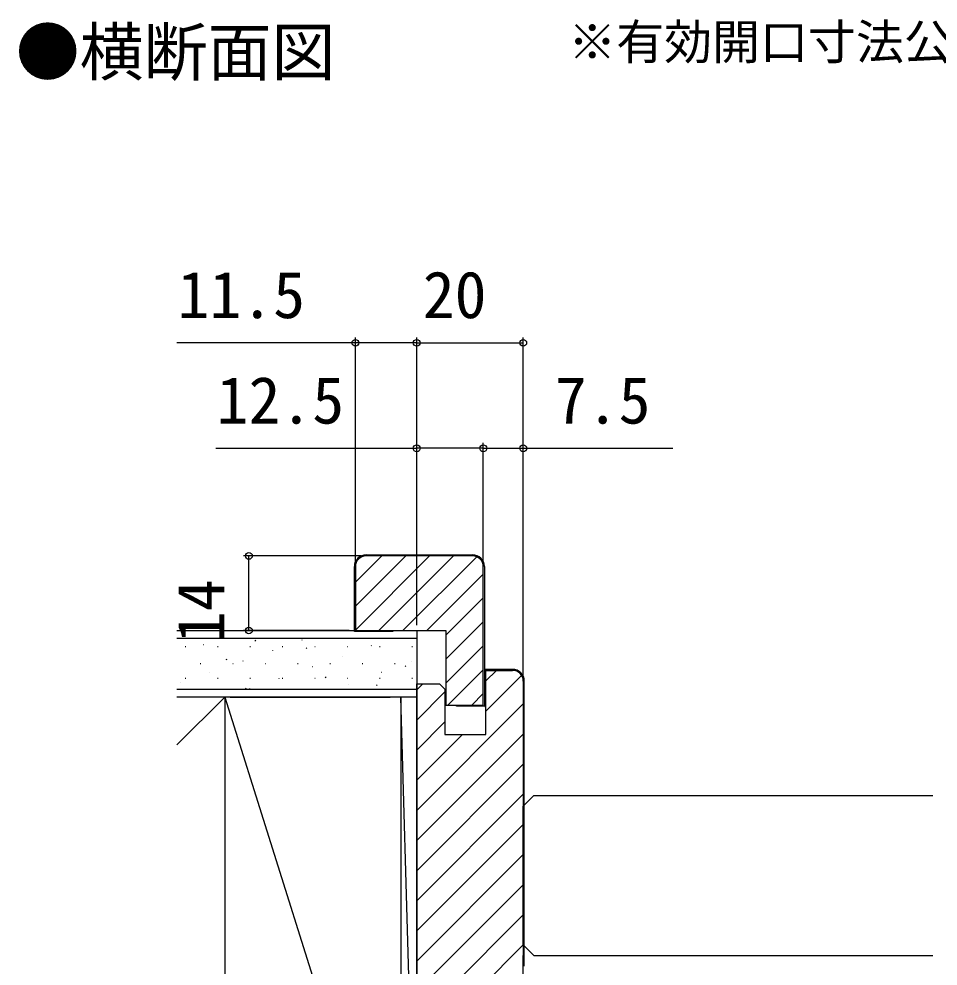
# Model space of a CAD drawing. Units: millimetres, scale not verified. Extents: x -525 to 525, y -783 to 779.
# Drawn here: x -185 to -12.5, y 323.2 to 501 of the extents above; entities that cross this region are included whole.
import ezdxf
from ezdxf.enums import TextEntityAlignment as Align

# ---------------------------------------------------------------- set-up
doc = ezdxf.new("R2010")
doc.units = ezdxf.units.MM
doc.header["$LTSCALE"] = 4
for name, color, linetype in [('0-2_USER1', 3, 'Continuous'), ('0-4_YKK_12', 2, 'Continuous'), ('0-7_YKK_D', 6, 'Continuous'), ('0-9_YSS_K', 3, 'Continuous'), ('0-A_YSS_KE', 3, 'Continuous')]:
    doc.layers.add(name, color=color, linetype=linetype)
doc.styles.add('ＭＳ ゴシック', font='')
doc.styles.get('ＭＳ ゴシック').set_extended_font_data('MS Gothic')

msp = doc.modelspace()

# ---------------------------------------------------------------- linework, layer by layer
at = {"layer": '0-4_YKK_12'}
for p, q in [((-88.371, 355.211), (-90.371, 353.211)), ((-88.371, 355.211), (-13.501, 355.211)), ((-90.371, 327.211), (-90.371, 353.211)), ((-88.371, 325.211), (-90.371, 327.211)), ((-90.371, 317.211), (-90.371, 325.211)), ((-88.371, 325.211), (-13.501, 325.211))]:
    msp.add_line(p, q, dxfattribs=at)
at = {"layer": '0-7_YKK_D'}
for p, q in [((-121.871, 399.211), (-121.871, 441.211)), ((-110.371, 387.211), (-110.371, 441.211)), ((-110.371, 387.211), (-110.371, 441.211)), ((-90.371, 377.711), (-90.371, 441.211)), ((-110.371, 440.211), (-90.371, 440.211)), ((-110.371, 387.211), (-110.371, 421.411)), ((-97.871, 399.211), (-97.871, 421.411)), ((-97.871, 399.211), (-97.871, 421.411)), ((-90.371, 377.711), (-90.371, 421.411)), ((-148.081, 420.411), (-110.371, 420.411)), ((-97.871, 420.411), (-110.371, 420.411)), ((-120.871, 400.211), (-142.871, 400.211)), ((-141.871, 386.211), (-141.871, 400.211)), ((-123.071, 386.211), (-142.871, 386.211))]:
    msp.add_line(p, q, dxfattribs=at)
for points in [[(-110.371, 440.211), (-121.871, 440.211), (-155.421, 440.211)], [(-97.871, 420.411), (-90.371, 420.411), (-62.316, 420.411)]]:
    msp.add_lwpolyline(points, dxfattribs=at)
for centre in [(-121.871, 440.211), (-110.371, 440.211), (-110.371, 440.211), (-90.371, 440.211), (-110.371, 420.411), (-97.871, 420.411), (-97.871, 420.411), (-90.371, 420.411), (-141.871, 400.211), (-141.871, 386.211)]:
    msp.add_circle(centre, 0.637, dxfattribs=at)
at = {"layer": '0-9_YSS_K'}
for p, q in [((-121.871, 395.263), (-116.923, 400.211)), ((-121.871, 390.773), (-112.433, 400.211)), ((-121.871, 386.283), (-107.943, 400.211)), ((-117.453, 386.211), (-103.453, 400.211)), ((-112.962, 386.211), (-99.112, 400.061)), ((-108.472, 386.211), (-97.871, 396.812)), ((-104.871, 385.322), (-97.871, 392.322)), ((-104.871, 380.832), (-97.871, 387.832)), ((-110.371, 384.712), (-155.371, 384.712)), ((-140.754, 384.293), (-140.588, 384.403)), ((-131.919, 384.424), (-131.9, 384.431)), ((-153.836, 383.221), (-153.736, 383.221)), ((-150.424, 383.553), (-150.405, 383.56)), ((-147.756, 383.221), (-147.656, 383.221)), ((-141.676, 383.221), (-141.576, 383.221)), ((-137.405, 382.482), (-137.386, 382.488)), ((-135.596, 383.221), (-135.496, 383.221)), ((-131.149, 382.815), (-130.982, 382.925)), ((-129.516, 383.221), (-129.416, 383.221)), ((-123.436, 383.221), (-123.336, 383.221)), ((-118.901, 383.353), (-118.882, 383.359)), ((-117.356, 383.221), (-117.256, 383.221)), ((-111.276, 383.221), (-111.176, 383.221)), ((-104.871, 376.342), (-97.871, 383.342)), ((-146.133, 380.733), (-145.966, 380.843)), ((-142.986, 380.505), (-142.967, 380.512)), ((-124.387, 381.41), (-124.368, 381.416)), ((-150.986, 379.991), (-150.886, 379.991)), ((-144.906, 379.991), (-144.806, 379.991)), ((-138.826, 379.991), (-138.726, 379.991)), ((-132.746, 379.991), (-132.646, 379.991)), ((-129.967, 379.434), (-129.948, 379.44)), ((-126.666, 379.991), (-126.566, 379.991)), ((-120.586, 379.991), (-120.486, 379.991)), ((-114.506, 379.991), (-114.406, 379.991)), ((-112.556, 379.45), (-112.389, 379.561)), ((-111.368, 380.338), (-111.349, 380.345)), ((-104.512, 372.211), (-97.871, 378.852)), ((-153.836, 377.241), (-153.736, 377.241)), ((-149.226, 378.296), (-149.207, 378.302)), ((-147.756, 377.241), (-147.656, 377.241)), ((-141.676, 377.241), (-141.576, 377.241)), ((-136.207, 377.224), (-136.189, 377.23)), ((-135.596, 377.241), (-135.496, 377.241)), ((-129.516, 377.241), (-129.416, 377.241)), ((-127.539, 377.368), (-127.373, 377.479)), ((-123.436, 377.241), (-123.336, 377.241)), ((-117.356, 377.241), (-117.256, 377.241)), ((-116.949, 378.362), (-116.93, 378.368)), ((-111.276, 377.241), (-111.176, 377.241)), ((-97.371, 376.739), (-95.399, 378.711)), ((-97.371, 371.082), (-90.677, 377.775)), ((-155.371, 375.212), (-110.371, 375.212)), ((-154.712, 376.353), (-154.693, 376.36)), ((-142.523, 375.286), (-142.357, 375.397)), ((-141.694, 375.281), (-141.675, 375.288)), ((-123.189, 376.152), (-123.17, 376.159)), ((-117.934, 375.89), (-117.767, 376.001)), ((-110.371, 375.053), (-109.212, 376.211)), ((-110.371, 373.712), (-155.371, 373.712)), ((-155.371, 364.712), (-146.371, 373.712)), ((-146.371, 373.712), (-146.371, 268.712)), ((-146.371, 373.712), (-113.371, 268.712)), ((-145.371, 373.712), (-115.371, 373.712)), ((-113.371, 373.712), (-113.371, 268.712)), ((-110.371, 268.712), (-113.371, 373.712)), ((-110.371, 369.396), (-105.071, 374.696)), ((-110.371, 373.712), (-110.371, 268.712)), ((-110.371, 268.711), (-110.371, 373.711)), ((-100.022, 372.211), (-97.871, 374.362)), ((-110.371, 352.425), (-90.371, 372.425)), ((-110.371, 363.739), (-105.071, 369.039)), ((-110.371, 346.768), (-90.371, 366.768)), ((-110.371, 358.082), (-101.742, 366.711)), ((-110.371, 341.111), (-90.371, 361.111)), ((-110.371, 335.455), (-90.371, 355.455)), ((-110.371, 329.798), (-90.371, 349.798)), ((-110.371, 324.141), (-90.371, 344.141)), ((-110.371, 318.484), (-90.371, 338.484)), ((-110.371, 312.827), (-90.371, 332.827)), ((-110.371, 307.17), (-90.371, 327.17))]:
    msp.add_line(p, q, dxfattribs=at)
msp.add_lwpolyline([(-155.371, 386.212), (-110.371, 386.212), (-110.371, 373.712)], dxfattribs=at)
at = {"layer": '0-A_YSS_KE'}
for p, q in [((-119.871, 400.411), (-99.871, 400.411)), ((-99.871, 400.211), (-119.871, 400.211)), ((-90.371, 376.711), (-90.371, 323.211)), ((-90.171, 323.211), (-90.171, 376.711))]:
    msp.add_line(p, q, dxfattribs=at)
for points in [[(-114.871, 386.211), (-114.871, 386.011), (-122.071, 386.011), (-122.071, 398.211)], [(-121.871, 398.211), (-121.871, 386.211), (-104.871, 386.211), (-104.871, 372.211)], [(-104.871, 372.211), (-97.871, 372.211), (-97.871, 398.211)], [(-97.671, 398.211), (-97.671, 372.011), (-102.871, 372.011), (-102.871, 372.211)], [(-92.371, 378.911), (-97.571, 378.911), (-97.571, 371.911), (-97.371, 371.911)], [(-110.371, 266.211), (-110.371, 376.211), (-106.071, 376.211), (-105.071, 375.211), (-105.071, 366.711), (-97.371, 366.711), (-97.371, 371.711), (-97.371, 378.711), (-92.371, 378.711)]]:
    msp.add_lwpolyline(points, dxfattribs=at)
for centre, radius, start, end in [((-119.871, 398.211), 2.2, 90, 180), ((-119.871, 398.211), 2, 90, 180), ((-99.871, 398.211), 2.2, 0, 90), ((-99.871, 398.211), 2, 0, 90), ((-92.371, 376.711), 2.2, 0.00001, 89.99999), ((-92.371, 376.711), 2, 0.00001, 89.99999)]:
    msp.add_arc(centre, radius, start, end, dxfattribs=at)

# ---------------------------------------------------------------- texts
at = {"layer": '0-2_USER1', "style": 'ＭＳ ゴシック'}
for s, height, p in [('●横断面図', 8.798, (-185.636, 487.779)), ('※有効開口寸法公式は、枠厚に化粧シート厚も加えて算出しています。', 6.598, (-81.914, 491.431))]:
    msp.add_text(s, height=height, dxfattribs=at).set_placement(p, align=Align.BOTTOM_LEFT)
at = {"layer": '0-7_YKK_D', "style": 'ＭＳ ゴシック'}
for s, p in [('20', (-109.234, 442.211)), ('11.5', (-155.262, 442.211)), ('12.5', (-147.922, 422.411)), ('7.5', (-84.43, 422.411))]:
    msp.add_text(s, height=8.798, dxfattribs=at).set_placement(p, align=Align.BOTTOM_LEFT)
msp.add_text('14', height=8.798, rotation=90, dxfattribs=at).set_placement((-143.871, 383.836), align=Align.BOTTOM_LEFT)

doc.saveas('drawing.dxf')
